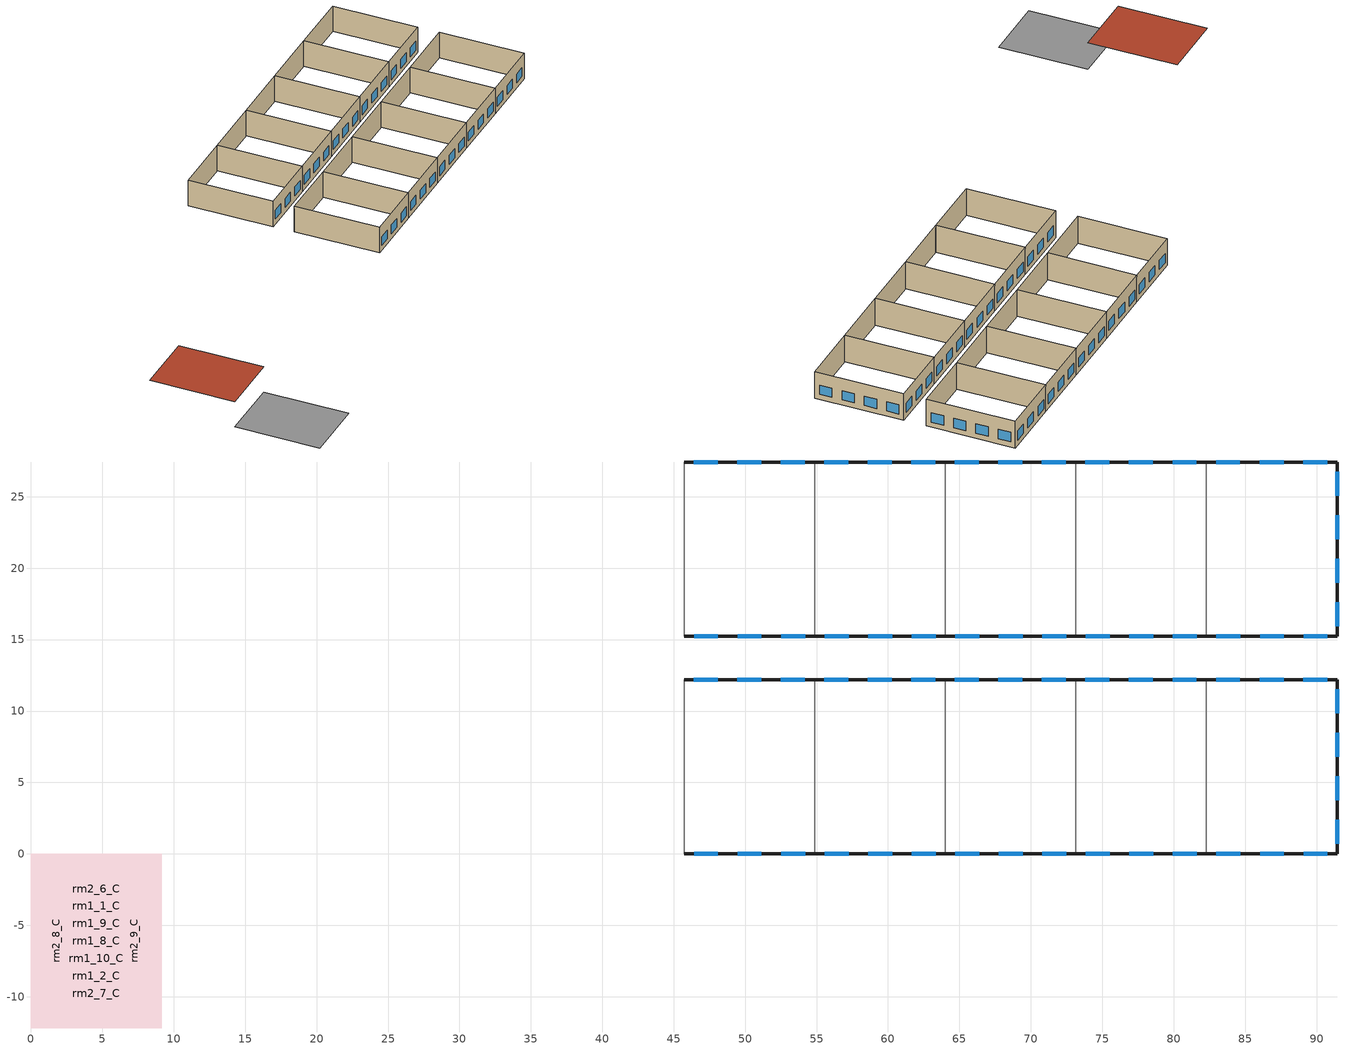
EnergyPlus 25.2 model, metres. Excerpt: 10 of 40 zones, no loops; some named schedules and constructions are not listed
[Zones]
rm1_8_C
 floor outside (SIMULATED_SL110): 0,-12.19 0,0 9.14,0 9.14,-12.19 z0
 wall outside (4_CONC_RADVA135): 54.86,12.19 45.72,12.19 / 45.72,0 54.86,0 z0:3.96
 wall to rm1_7_C (PARTITION115_rev): 45.72,12.19 45.72,0 z0:3.96
 wall to rm1_9_C (PARTITION115): 54.86,0 54.86,12.19 z0:3.96
 window (GT3): 54.16,12.19 52.49,12.19 / 51.12,12.19 49.44,12.19 / 48.07,12.19 46.39,12.19 / 46.42,0 48.1,0 / 49.47,0 51.15,0 / 52.52,0 54.19,0 z0.76:2.13
 roof outside (CONC_4_IN_NO96): 0,12.19 0,0 9.14,0 9.14,12.19 z3.96
rm1_9_C
 floor outside (SIMULATED_SL110): 0,-12.19 0,0 9.14,0 9.14,-12.19 z0
 wall outside (4_CONC_RADVA135): 64.01,12.19 54.86,12.19 / 54.86,0 64.01,0 z0:3.96
 wall to rm1_10_C (PARTITION115): 64.01,0 64.01,12.19 z0:3.96
 window (GT3): 63.31,12.19 61.63,12.19 / 60.26,12.19 58.58,12.19 / 57.21,12.19 55.53,12.19 / 55.56,0 57.24,0 / 58.61,0 60.29,0 / 61.66,0 63.34,0 z0.76:2.13
 roof outside (CONC_4_IN_NO96): 0,12.19 0,0 9.14,0 9.14,12.19 z3.96
rm1_10_C
 floor outside (SIMULATED_SL110): 0,-12.19 0,0 9.14,0 9.14,-12.19 z0
 wall outside (4_CONC_RADVA135): 73.15,12.19 64.01,12.19 / 64.01,0 73.15,0 z0:3.96
 wall to rm1_1_C (PARTITION115): 73.15,0 73.15,12.19 z0:3.96
 window (GT3): 72.45,12.19 70.78,12.19 / 69.4,12.19 67.73,12.19 / 66.36,12.19 64.68,12.19 / 64.71,0 66.39,0 / 67.76,0 69.43,0 / 70.81,0 72.48,0 z0.76:2.13
 roof outside (CONC_4_IN_NO96): 0,12.19 0,0 9.14,0 9.14,12.19 z3.96
rm1_1_C
 floor outside (SIMULATED_SL110): 0,-12.19 0,0 9.14,0 9.14,-12.19 z0
 wall outside (4_CONC_RADVA135): 82.3,12.19 73.15,12.19 / 73.15,0 82.3,0 z0:3.96
 wall to rm1_2_C (PARTITION115): 82.3,0 82.3,12.19 z0:3.96
 window (GT3): 81.59,12.19 79.92,12.19 / 78.55,12.19 76.87,12.19 / 75.5,12.19 73.82,12.19 / 73.85,0 75.53,0 / 76.9,0 78.58,0 / 79.95,0 81.62,0 z0.76:2.13
 roof outside (CONC_4_IN_NO96): 0,12.19 0,0 9.14,0 9.14,12.19 z3.96
rm1_2_C
 floor outside (SIMULATED_SL110): 0,-12.19 0,0 9.14,0 9.14,-12.19 z0
 wall outside (4_CONC_RADVA135): 82.3,0 91.44,0 91.44,12.19 82.3,12.19 z0:3.96
 window (GT3): 90.74,12.19 89.06,12.19 / 87.69,12.19 86.02,12.19 / 84.64,12.19 82.97,12.19 / 91.44,0.7 91.44,2.38 / 91.44,3.75 91.44,5.42 / 91.44,6.8 91.44,8.47 / 91.44,9.85 91.44,11.52 / 83,0 84.67,0 / 86.05,0 87.72,0 / 89.09,0 90.77,0 z0.76:2.13
 roof outside (CONC_4_IN_NO96): 0,12.19 0,0 9.14,0 9.14,12.19 z3.96
rm2_6_C
 floor outside (SIMULATED_SL110): 0,-12.19 0,0 9.14,0 9.14,-12.19 z0
 wall outside (4_CONC_RADVA135): 54.86,27.43 45.72,27.43 / 45.72,15.24 54.86,15.24 z0:3.96
 wall to rm2_5_C (PARTITION115_rev): 45.72,27.43 45.72,15.24 z0:3.96
 wall to rm2_7_C (PARTITION115): 54.86,15.24 54.86,27.43 z0:3.96
 window (GT3): 54.16,27.43 52.49,27.43 / 51.12,27.43 49.44,27.43 / 48.07,27.43 46.39,27.43 / 46.42,15.24 48.1,15.24 / 49.47,15.24 51.15,15.24 / 52.52,15.24 54.19,15.24 z0.76:2.13
 roof outside (CONC_4_IN_NO96): 0,12.19 0,0 9.14,0 9.14,12.19 z3.96
rm2_7_C
 floor outside (SIMULATED_SL110): 0,-12.19 0,0 9.14,0 9.14,-12.19 z0
 wall outside (4_CONC_RADVA135): 64.01,27.43 54.86,27.43 / 54.86,15.24 64.01,15.24 z0:3.96
 wall to rm2_8_C (PARTITION115): 64.01,15.24 64.01,27.43 z0:3.96
 window (GT3): 63.31,27.43 61.63,27.43 / 60.26,27.43 58.58,27.43 / 57.21,27.43 55.53,27.43 / 55.56,15.24 57.24,15.24 / 58.61,15.24 60.29,15.24 / 61.66,15.24 63.34,15.24 z0.76:2.13
 roof outside (CONC_4_IN_NO96): 0,12.19 0,0 9.14,0 9.14,12.19 z3.96
rm2_8_C
 floor outside (SIMULATED_SL110): 0,-12.19 0,0 9.14,0 9.14,-12.19 z0
 wall outside (4_CONC_RADVA135): 73.15,27.43 64.01,27.43 / 64.01,15.24 73.15,15.24 z0:3.96
 wall to rm2_9_C (PARTITION115): 73.15,15.24 73.15,27.43 z0:3.96
 window (GT3): 72.45,27.43 70.78,27.43 / 69.4,27.43 67.73,27.43 / 66.36,27.43 64.68,27.43 / 64.71,15.24 66.39,15.24 / 67.76,15.24 69.43,15.24 / 70.81,15.24 72.48,15.24 z0.76:2.13
 roof outside (CONC_4_IN_NO96): 0,12.19 0,0 9.14,0 9.14,12.19 z3.96
rm2_9_C
 floor outside (SIMULATED_SL110): 0,-12.19 0,0 9.14,0 9.14,-12.19 z0
 wall outside (4_CONC_RADVA135): 82.3,27.43 73.15,27.43 / 73.15,15.24 82.3,15.24 z0:3.96
 wall to rm2_10_C (PARTITION115): 82.3,15.24 82.3,27.43 z0:3.96
 window (GT3): 81.59,27.43 79.92,27.43 / 78.55,27.43 76.87,27.43 / 75.5,27.43 73.82,27.43 / 73.85,15.24 75.53,15.24 / 76.9,15.24 78.58,15.24 / 79.95,15.24 81.62,15.24 z0.76:2.13
 roof outside (CONC_4_IN_NO96): 0,12.19 0,0 9.14,0 9.14,12.19 z3.96
rm2_10_C
 floor outside (SIMULATED_SL110): 0,-12.19 0,0 9.14,0 9.14,-12.19 z0
 wall outside (4_CONC_RADVA135): 82.3,15.24 91.44,15.24 91.44,27.43 82.3,27.43 z0:3.96
 window (GT3): 90.74,27.43 89.06,27.43 / 87.69,27.43 86.02,27.43 / 84.64,27.43 82.97,27.43 / 91.44,15.94 91.44,17.62 / 91.44,18.99 91.44,20.66 / 91.44,22.04 91.44,23.71 / 91.44,25.09 91.44,26.76 / 83,15.24 84.67,15.24 / 86.05,15.24 87.72,15.24 / 89.09,15.24 90.77,15.24 z0.76:2.13
 roof outside (CONC_4_IN_NO96): 0,12.19 0,0 9.14,0 9.14,12.19 z3.96
[Material] Roughness=MediumRough; Thermal Absorptance=0.9
Name | Thickness {m} | Conductivity {W/m-K} | Density {kg/m3} | Specific Heat {J/kg-K} | Solar Absorptance
CONC_4_IN_NO96__CC03_97 | 0.10159 | 1.310345 | 2242.584 | 836.7661 | 0.7
SIMULATED_SL110__IN05_111 | 0.245821 | 0.04324 | 9.611076 | 836.7661 | 0
SIMULATED_SL110__MAT357_112 | 0.4572 | 0.8648 | 1361.569 | 836.7661 | 0
SIMULATED_SL110__MAT356_113 | 0.3048 | 0.51888 | 1601.846 | 836.7661 | 0
PARTITION115__GP02_87 | 0.0158801 | 0.160161 | 800.923 | 836.7661 | 0.3
4_CONC_RADVA135__CC14_80 | 0.10159 | 1.801724 | 2242.584 | 836.7661 | 0.7
4_CONC_RADVA135__IN36_136 | 0.0762 | 0.034592 | 28.83323 | 1213.311 | 0.7
4_CONC_RADVA135__GP02_87 | 0.0158801 | 0.160161 | 800.923 | 836.7661 | 0.7
[Construction]
CONC_4_IN_NO96: CONC_4_IN_NO96__CC03_97
SIMULATED_SL110: SIMULATED_SL110__IN05_111, SIMULATED_SL110__MAT357_112, SIMULATED_SL110__MAT356_113
PARTITION115; PARTITION115_rev: PARTITION115__GP02_87, PARTITION115__WMF00_116, PARTITION115__GP02_87
4_CONC_RADVA135: 4_CONC_RADVA135__CC14_80, 4_CONC_RADVA135__IN36_136, 4_CONC_RADVA135__GP02_87
GT3: BRONZE 6MM
[Material:NoMass]
PARTITION115__WMF00_116: Roughness=MediumRough; Thermal Resistance {m2-K/W}=0.107499; Thermal Absorptance=0.9; Solar Absorptance=0.3
[WindowMaterial:Glazing]
BRONZE 6MM: Optical Data Type=SpectralAverage; Thickness {m}=.006; Solar Transmittance at Normal Incidence=.482; Front Side Solar Reflectance at Normal Incidence=.054; Back Side Solar Reflectance at Normal Incidence=.054; Visible Transmittance at Normal Incidence=.534; Front Side Visible Reflectance at Normal Incidence=.057; Back Side Visible Reflectance at Normal Incidence=.057; Infrared Transmittance at Normal Incidence=0; Front Side Infrared Hemispherical Emissivity=.84; Back Side Infrared Hemispherical Emissivity=.84; Conductivity {W/m-K}=.9
[WindowProperty:ShadingControl] Shading Type=InteriorShade; Shading Control Type=AlwaysOn; Setpoint {W/m2, W or deg C}=10.9383; Shading Control Is Scheduled=NO; Glare Control Is Active=NO
Name | Shading Device Material
Window1001WSC | Window1001WSM
Window3036WSC | Window3036WSM
Window3037WSC | Window3037WSM
Window1003WSC | Window1003WSM
Window3038WSC | Window3038WSM
Window3039WSC | Window3039WSM
Window1004WSC | Window1004WSM
Window3040WSC | Window3040WSM
Window3041WSC | Window3041WSM
Window3042WSC | Window3042WSM
Window1006WSC | Window1006WSM
Window3043WSC | Window3043WSM
Window3044WSC | Window3044WSM
Window1007WSC | Window1007WSM
Window3045WSC | Window3045WSM
Window3046WSC | Window3046WSM
Window1008WSC | Window1008WSM
Window3047WSC | Window3047WSM
Window3048WSC | Window3048WSM
Window1009WSC | Window1009WSM
Window3049WSC | Window3049WSM
Window3050WSC | Window3050WSM
Window1010WSC | Window1010WSM
Window3051WSC | Window3051WSM
Window3052WSC | Window3052WSM
Window1011WSC | Window1011WSM
Window3053WSC | Window3053WSM
Window3054WSC | Window3054WSM
Window1012WSC | Window1012WSM
Window3055WSC | Window3055WSM
Window3056WSC | Window3056WSM
Window1013WSC | Window1013WSM
Window3057WSC | Window3057WSM
Window3058WSC | Window3058WSM
Window1014WSC | Window1014WSM
Window3059WSC | Window3059WSM
Window3060WSC | Window3060WSM
Window1015WSC | Window1015WSM
Window3061WSC | Window3061WSM
Window3062WSC | Window3062WSM
Window1016WSC | Window1016WSM
Window3063WSC | Window3063WSM
Window3064WSC | Window3064WSM
Window1017WSC | Window1017WSM
Window3065WSC | Window3065WSM
Window3066WSC | Window3066WSM
Window1018WSC | Window1018WSM
Window3067WSC | Window3067WSM
Window3068WSC | Window3068WSM
Window1005WSC | Window1005WSM
Window3069WSC | Window3069WSM
Window3070WSC | Window3070WSM
Window1019WSC | Window1019WSM
Window3071WSC | Window3071WSM
Window3072WSC | Window3072WSM
Window1020WSC | Window1020WSM
Window3073WSC | Window3073WSM
Window3074WSC | Window3074WSM
Window1021WSC | Window1021WSM
Window3075WSC | Window3075WSM
Window3076WSC | Window3076WSM
Window1022WSC | Window1022WSM
Window3077WSC | Window3077WSM
Window3078WSC | Window3078WSM
Window3079WSC | Window3079WSM
Window1023WSC | Window1023WSM
Window3080WSC | Window3080WSM
Window3081WSC | Window3081WSM
Window1024WSC | Window1024WSM
Window3082WSC | Window3082WSM
Window3083WSC | Window3083WSM
Window1025WSC | Window1025WSM
Window3084WSC | Window3084WSM
Window3085WSC | Window3085WSM
Window1026WSC | Window1026WSM
Window3086WSC | Window3086WSM
Window3087WSC | Window3087WSM
Window3088WSC | Window3088WSM
Window1027WSC | Window1027WSM
Window3089WSC | Window3089WSM
Window3090WSC | Window3090WSM
Window1028WSC | Window1028WSM
Window3091WSC | Window3091WSM
Window3092WSC | Window3092WSM
Window1029WSC | Window1029WSM
Window3093WSC | Window3093WSM
Window3094WSC | Window3094WSM
Window1030WSC | Window1030WSM
Window3095WSC | Window3095WSM
Window3096WSC | Window3096WSM
Window1031WSC | Window1031WSM
Window3097WSC | Window3097WSM
Window3098WSC | Window3098WSM
Window1032WSC | Window1032WSM
Window3099WSC | Window3099WSM
Window3100WSC | Window3100WSM
Window1033WSC | Window1033WSM
Window3101WSC | Window3101WSM
Window3102WSC | Window3102WSM
Window1034WSC | Window1034WSM
Window3103WSC | Window3103WSM
Window3104WSC | Window3104WSM
Window1035WSC | Window1035WSM
Window3105WSC | Window3105WSM
Window3106WSC | Window3106WSM
Window1036WSC | Window1036WSM
Window3107WSC | Window3107WSM
Window3108WSC | Window3108WSM
Window1037WSC | Window1037WSM
Window3109WSC | Window3109WSM
Window3110WSC | Window3110WSM
Window1038WSC | Window1038WSM
Window3111WSC | Window3111WSM
Window3112WSC | Window3112WSM
Window1039WSC | Window1039WSM
Window3113WSC | Window3113WSM
Window3114WSC | Window3114WSM
Window1040WSC | Window1040WSM
Window3115WSC | Window3115WSM
Window3116WSC | Window3116WSM
Window1041WSC | Window1041WSM
Window3117WSC | Window3117WSM
Window3118WSC | Window3118WSM
Window1042WSC | Window1042WSM
Window3119WSC | Window3119WSM
Window3120WSC | Window3120WSM
Window1043WSC | Window1043WSM
Window3121WSC | Window3121WSM
Window3122WSC | Window3122WSM
Window1044WSC | Window1044WSM
Window3123WSC | Window3123WSM
Window3124WSC | Window3124WSM
Window3125WSC | Window3125WSM
Window1045WSC | Window1045WSM
Window3126WSC | Window3126WSM
Window3127WSC | Window3127WSM
Window1046WSC | Window1046WSM
Window3128WSC | Window3128WSM
Window3129WSC | Window3129WSM
Window1047WSC | Window1047WSM
Window3130WSC | Window3130WSM
Window3131WSC | Window3131WSM
Window1048WSC | Window1048WSM
Window3132WSC | Window3132WSM
Window3133WSC | Window3133WSM
Window3134WSC | Window3134WSM
Window1049WSC | Window1049WSM
Window3135WSC | Window3135WSM
Window3136WSC | Window3136WSM
Window1050WSC | Window1050WSM
Window3137WSC | Window3137WSM
Window3138WSC | Window3138WSM
Window1051WSC | Window1051WSM
Window3139WSC | Window3139WSM
Window3140WSC | Window3140WSM
Window1052WSC | Window1052WSM
Window3141WSC | Window3141WSM
Window3142WSC | Window3142WSM
Window1053WSC | Window1053WSM
Window3143WSC | Window3143WSM
Window3144WSC | Window3144WSM
Window1054WSC | Window1054WSM
Window3145WSC | Window3145WSM
Window3146WSC | Window3146WSM
Window1055WSC | Window1055WSM
Window3147WSC | Window3147WSM
Window3148WSC | Window3148WSM
Window1056WSC | Window1056WSM
Window3149WSC | Window3149WSM
Window3150WSC | Window3150WSM
Window1057WSC | Window1057WSM
Window3151WSC | Window3151WSM
Window3152WSC | Window3152WSM
Window1058WSC | Window1058WSM
Window3153WSC | Window3153WSM
Window3154WSC | Window3154WSM
Window1059WSC | Window1059WSM
Window3155WSC | Window3155WSM
Window3156WSC | Window3156WSM
Window1060WSC | Window1060WSM
Window3157WSC | Window3157WSM
Window3158WSC | Window3158WSM
Window1061WSC | Window1061WSM
Window3159WSC | Window3159WSM
Window3160WSC | Window3160WSM
Window1062WSC | Window1062WSM
Window3161WSC | Window3161WSM
Window3162WSC | Window3162WSM
Window1063WSC | Window1063WSM
Window3163WSC | Window3163WSM
Window3164WSC | Window3164WSM
Window1064WSC | Window1064WSM
Window3165WSC | Window3165WSM
Window3166WSC | Window3166WSM
Window1065WSC | Window1065WSM
Window3167WSC | Window3167WSM
Window3168WSC | Window3168WSM
Window1066WSC | Window1066WSM
Window3169WSC | Window3169WSM
Window3170WSC | Window3170WSM
Window3171WSC | Window3171WSM
Window1067WSC | Window1067WSM
Window3172WSC | Window3172WSM
Window3173WSC | Window3173WSM
Window1068WSC | Window1068WSM
Window3174WSC | Window3174WSM
Window3175WSC | Window3175WSM
Window1069WSC | Window1069WSM
Window3176WSC | Window3176WSM
Window3177WSC | Window3177WSM
Window1070WSC | Window1070WSM
Window3178WSC | Window3178WSM
Window3179WSC | Window3179WSM
Window3180WSC | Window3180WSM
Window1071WSC | Window1071WSM
Window3181WSC | Window3181WSM
Window3182WSC | Window3182WSM
Window1072WSC | Window1072WSM
Window3183WSC | Window3183WSM
Window3184WSC | Window3184WSM
Window1073WSC | Window1073WSM
Window3185WSC | Window3185WSM
Window3186WSC | Window3186WSM
Window1074WSC | Window1074WSM
Window3187WSC | Window3187WSM
Window3188WSC | Window3188WSM
Window1075WSC | Window1075WSM
Window3189WSC | Window3189WSM
Window3190WSC | Window3190WSM
Window1076WSC | Window1076WSM
Window3191WSC | Window3191WSM
Window3192WSC | Window3192WSM
Window1077WSC | Window1077WSM
Window3193WSC | Window3193WSM
Window3194WSC | Window3194WSM
Window1078WSC | Window1078WSM
Window3195WSC | Window3195WSM
Window3196WSC | Window3196WSM
Window1079WSC | Window1079WSM
Window3197WSC | Window3197WSM
Window3198WSC | Window3198WSM
Window1080WSC | Window1080WSM
Window3199WSC | Window3199WSM
[Zone] Type=1; Multiplier=1; Ceiling Height {m}=3.9624; Volume {m3}=441.7421
rm1_8_C; rm1_9_C; rm1_10_C; rm1_1_C; rm1_2_C; rm2_6_C; rm2_7_C; rm2_8_C; rm2_9_C; rm2_10_C
[People] Number of People Schedule=OffOcc; Number of People Calculation Method=People; Number of People=4.363636; Fraction Radiant=0.3
Name | Zone or ZoneList | Activity Level Schedule
rm1_8_C_PEOPLE | rm1_8_C | rm1_8_CActSched
rm1_9_C_PEOPLE | rm1_9_C | rm1_9_CActSched
rm1_10_C_PEOPLE | rm1_10_C | rm1_10_CActSched
rm1_1_C_PEOPLE | rm1_1_C | rm1_1_CActSched
rm1_2_C_PEOPLE | rm1_2_C | rm1_2_CActSched
rm2_6_C_PEOPLE | rm2_6_C | rm2_6_CActSched
rm2_7_C_PEOPLE | rm2_7_C | rm2_7_CActSched
rm2_8_C_PEOPLE | rm2_8_C | rm2_8_CActSched
rm2_9_C_PEOPLE | rm2_9_C | rm2_9_CActSched
rm2_10_C_PEOPLE | rm2_10_C | rm2_10_CActSched
[Lights] Schedule=OffLgt; Design Level Calculation Method=LightingLevel; Lighting Level {W}=2400; Return Air Fraction=0; Fraction Radiant=0.59; Fraction Visible=0.1; Fraction Replaceable=0
Name | Zone or ZoneList
rm1_8_C_LIGHTS | rm1_8_C
rm1_9_C_LIGHTS | rm1_9_C
rm1_10_C_LIGHTS | rm1_10_C
rm1_1_C_LIGHTS | rm1_1_C
rm1_2_C_LIGHTS | rm1_2_C
rm2_6_C_LIGHTS | rm2_6_C
rm2_7_C_LIGHTS | rm2_7_C
rm2_8_C_LIGHTS | rm2_8_C
rm2_9_C_LIGHTS | rm2_9_C
rm2_10_C_LIGHTS | rm2_10_C
[ElectricEquipment] Schedule=OffLgt; Design Level Calculation Method=EquipmentLevel; Design Level {W}=900.0001; Fraction Latent=0; Fraction Radiant=0.7; Fraction Lost=0
Name | Zone or ZoneList
rm1_8_C_EQUIP | rm1_8_C
rm1_9_C_EQUIP | rm1_9_C
rm1_10_C_EQUIP | rm1_10_C
rm1_1_C_EQUIP | rm1_1_C
rm1_2_C_EQUIP | rm1_2_C
rm2_6_C_EQUIP | rm2_6_C
rm2_7_C_EQUIP | rm2_7_C
rm2_8_C_EQUIP | rm2_8_C
rm2_9_C_EQUIP | rm2_9_C
rm2_10_C_EQUIP | rm2_10_C
[ZoneInfiltration:DesignFlowRate] Schedule=OffInf; Design Flow Rate Calculation Method=Flow/Zone; Design Flow Rate {m3/s}=0.0173681; Constant Term Coefficient=0; Temperature Term Coefficient=0; Velocity Term Coefficient=0.224; Velocity Squared Term Coefficient=0
Name | Zone or ZoneList
rm1_8_C_INFILT | rm1_8_C
rm1_9_C_INFILT | rm1_9_C
rm1_10_C_INFILT | rm1_10_C
rm1_1_C_INFILT | rm1_1_C
rm1_2_C_INFILT | rm1_2_C
rm2_6_C_INFILT | rm2_6_C
rm2_7_C_INFILT | rm2_7_C
rm2_8_C_INFILT | rm2_8_C
rm2_9_C_INFILT | rm2_9_C
rm2_10_C_INFILT | rm2_10_C
[InternalMass] Surface Area {m2}=111.4836
Name | Construction | Zone
rm1_8_CFURNMASS | rm1_8_CFURNCONS | rm1_8_C
rm1_9_CFURNMASS | rm1_9_CFURNCONS | rm1_9_C
rm1_10_CFURNMASS | rm1_10_CFURNCONS | rm1_10_C
rm1_1_CFURNMASS | rm1_1_CFURNCONS | rm1_1_C
rm1_2_CFURNMASS | rm1_2_CFURNCONS | rm1_2_C
rm2_6_CFURNMASS | rm2_6_CFURNCONS | rm2_6_C
rm2_7_CFURNMASS | rm2_7_CFURNCONS | rm2_7_C
rm2_8_CFURNMASS | rm2_8_CFURNCONS | rm2_8_C
rm2_9_CFURNMASS | rm2_9_CFURNCONS | rm2_9_C
rm2_10_CFURNMASS | rm2_10_CFURNCONS | rm2_10_C
